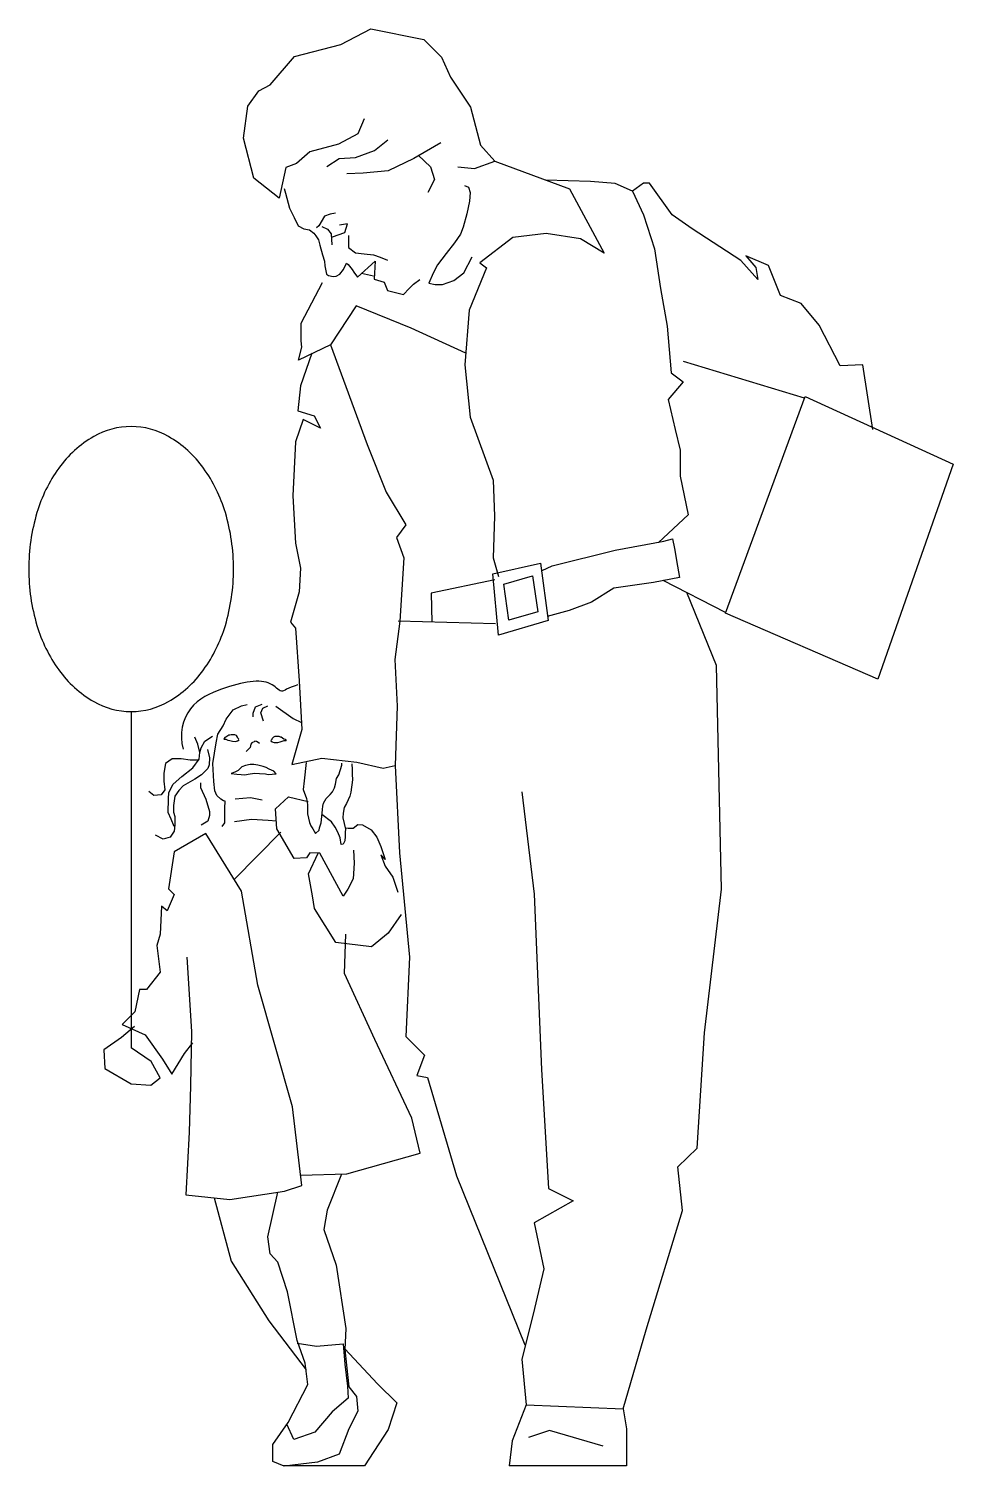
# Model space of a CAD drawing. Header units: millimetres. Extents: x -1531.01 to -1529.9, y 1859.76 to 1861.48.
import ezdxf

# ---------------------------------------------------------------- set-up
doc = ezdxf.new("R2010")
doc.units = ezdxf.units.MM
doc.header["$LTSCALE"] = 10
doc.layers.add('Humanos', color=2, linetype='Continuous')

msp = doc.modelspace()

# ---------------------------------------------------------------- linework, layer by layer
at = {"layer": 'Humanos'}
for p, q in [((-1530.5943, 1861.1825), (-1530.6088, 1861.1856)), ((-1530.1735, 1860.78), (-1530.248, 1860.8182)), ((-1530.8844, 1860.6615), (-1530.8844, 1860.2592)), ((-1530.6054, 1859.7594), (-1530.7025, 1859.7594)), ((-1530.292, 1859.7594), (-1530.4322, 1859.7594))]:
    msp.add_line(p, q, dxfattribs=at)
for points in [[(-1530.6056, 1861.3705), (-1530.6134, 1861.3527), (-1530.6365, 1861.3403), (-1530.6706, 1861.331), (-1530.6866, 1861.317), (-1530.6994, 1861.3123), (-1530.7075, 1861.2755), (-1530.7377, 1861.2995), (-1530.7501, 1861.3474), (-1530.7448, 1861.3856), (-1530.7315, 1861.4042), (-1530.7181, 1861.4113), (-1530.6888, 1861.445), (-1530.6337, 1861.4595), (-1530.5976, 1861.4783), (-1530.5344, 1861.4654), (-1530.5131, 1861.4441), (-1530.5024, 1861.4202), (-1530.4784, 1861.3846), (-1530.4663, 1861.3391), (-1530.4494, 1861.3199)], [(-1530.6505, 1861.3134), (-1530.6356, 1861.3231), (-1530.6159, 1861.3241), (-1530.5931, 1861.3325), (-1530.5775, 1861.3454)], [(-1530.5138, 1861.342), (-1530.5464, 1861.3231), (-1530.5769, 1861.3082), (-1530.6067, 1861.3055), (-1530.6264, 1861.3048)], [(-1530.541, 1861.3269), (-1530.5261, 1861.3132), (-1530.5217, 1861.298), (-1530.5294, 1861.2826)], [(-1530.4937, 1861.3132), (-1530.4738, 1861.311), (-1530.4494, 1861.3199), (-1530.3602, 1861.2867), (-1530.3187, 1861.2097), (-1530.3469, 1861.2269), (-1530.3879, 1861.2335), (-1530.4278, 1861.2285), (-1530.4671, 1861.1981), (-1530.4594, 1861.1925), (-1530.4799, 1861.1416), (-1530.4851, 1861.0763), (-1530.4787, 1861.0138), (-1530.4515, 1860.9385), (-1530.4499, 1860.8953), (-1530.4515, 1860.8456), (-1530.4451, 1860.8232)], [(-1530.7015, 1861.2872), (-1530.6998, 1861.2815), (-1530.6951, 1861.2637), (-1530.6895, 1861.2526), (-1530.6847, 1861.2426), (-1530.678, 1861.2389), (-1530.6712, 1861.2376), (-1530.6657, 1861.2338), (-1530.6633, 1861.2306), (-1530.6602, 1861.2257), (-1530.6585, 1861.2195), (-1530.6554, 1861.2078), (-1530.653, 1861.2004), (-1530.6525, 1861.1948), (-1530.6514, 1861.1886), (-1530.6507, 1861.1849), (-1530.6482, 1861.1831), (-1530.6429, 1861.1821), (-1530.6391, 1861.1823), (-1530.6347, 1861.1847), (-1530.6304, 1861.1903), (-1530.6266, 1861.1977), (-1530.6247, 1861.1964), (-1530.6198, 1861.1902), (-1530.6181, 1861.187), (-1530.6135, 1861.1813), (-1530.5926, 1861.2004), (-1530.5935, 1861.1789), (-1530.5817, 1861.175), (-1530.5776, 1861.1651), (-1530.5633, 1861.1618), (-1530.5584, 1861.1606), (-1530.5517, 1861.1674), (-1530.5467, 1861.1728), (-1530.5392, 1861.1783)], [(-1530.4856, 1861.2906), (-1530.4807, 1861.2888), (-1530.479, 1861.2826), (-1530.4796, 1861.2721), (-1530.483, 1861.2568), (-1530.4873, 1861.2408), (-1530.4906, 1861.2327), (-1530.4974, 1861.2224), (-1530.5074, 1861.2094), (-1530.5181, 1861.1959), (-1530.5231, 1861.1861), (-1530.5282, 1861.1738), (-1530.5208, 1861.1725), (-1530.5121, 1861.1724), (-1530.4985, 1861.1773), (-1530.4866, 1861.1865), (-1530.4766, 1861.2054)], [(-1530.2846, 1861.284), (-1530.3055, 1861.2933), (-1530.335, 1861.2956), (-1530.3884, 1861.2971)], [(-1529.9972, 1860.9991), (-1530.009, 1861.0762), (-1530.0364, 1861.075), (-1530.0613, 1861.1237), (-1530.0827, 1861.1498), (-1530.1076, 1861.1593), (-1530.1219, 1861.1949), (-1530.1492, 1861.2068), (-1530.1373, 1861.1926), (-1530.1349, 1861.1783), (-1530.1551, 1861.2009), (-1530.2133, 1861.2388), (-1530.2371, 1861.2555), (-1530.2644, 1861.2934), (-1530.2715, 1861.2934), (-1530.2846, 1861.284), (-1530.2715, 1861.2555), (-1530.2585, 1861.2151), (-1530.2513, 1861.1676), (-1530.243, 1861.1225), (-1530.2383, 1861.0667), (-1530.224, 1861.0561), (-1530.2418, 1861.0347), (-1530.2335, 1860.9991), (-1530.2276, 1860.9741), (-1530.2276, 1860.9433), (-1530.2181, 1860.897), (-1530.2537, 1860.8638)], [(-1530.6401, 1861.2575), (-1530.6463, 1861.2564), (-1530.6532, 1861.254), (-1530.66, 1861.2424), (-1530.6625, 1861.24)], [(-1530.6563, 1861.2417), (-1530.6497, 1861.2386), (-1530.6453, 1861.2329), (-1530.6442, 1861.22)], [(-1530.6436, 1861.2292), (-1530.6287, 1861.2347), (-1530.6255, 1861.2451), (-1530.6353, 1861.2434)], [(-1530.6244, 1861.231), (-1530.6244, 1861.2253), (-1530.6245, 1861.2167), (-1530.6159, 1861.2104), (-1530.6055, 1861.2091), (-1530.5944, 1861.2078), (-1530.5864, 1861.2052), (-1530.5778, 1861.2014)], [(-1530.484, 1861.0902), (-1530.5493, 1861.1202), (-1530.6153, 1861.147), (-1530.6459, 1861.1002), (-1530.6841, 1861.082), (-1530.6803, 1861.0973), (-1530.6812, 1861.1049), (-1530.6812, 1861.126), (-1530.6554, 1861.1747)], [(-1530.6459, 1861.1002), (-1530.602, 1860.9809), (-1530.5794, 1860.9238), (-1530.5558, 1860.885), (-1530.5668, 1860.8696), (-1530.558, 1860.8453), (-1530.563, 1860.7697)], [(-1530.6684, 1861.0902), (-1530.6818, 1861.0513), (-1530.6848, 1861.0214), (-1530.6654, 1861.0154), (-1530.6579, 1861.0005), (-1530.6788, 1861.0109), (-1530.6878, 1860.984), (-1530.6908, 1860.9197), (-1530.6878, 1860.8629), (-1530.6818, 1860.833), (-1530.6833, 1860.8046), (-1530.6938, 1860.7687), (-1530.6878, 1860.7612), (-1530.6833, 1860.6984), (-1530.6803, 1860.6401), (-1530.6923, 1860.5982), (-1530.6564, 1860.6057), (-1530.6145, 1860.6012), (-1530.5831, 1860.5938), (-1530.5685, 1860.5972)], [(-1530.0791, 1861.0363), (-1530.2237, 1861.0801)], [(-1530.1735, 1860.7794), (-1530.0783, 1861.0386)], [(-1530.0783, 1861.0386), (-1529.901, 1860.9575), (-1529.991, 1860.7005), (-1530.1735, 1860.7794)], [(-1530.3926, 1860.8302), (-1530.3807, 1860.8357), (-1530.3053, 1860.8547), (-1530.2472, 1860.8653), (-1530.2368, 1860.8682), (-1530.2344, 1860.8565), (-1530.2309, 1860.8355), (-1530.2286, 1860.8219), (-1530.2595, 1860.816), (-1530.307, 1860.8091), (-1530.3337, 1860.7926), (-1530.3603, 1860.7825), (-1530.3869, 1860.7753)], [(-1530.4494, 1860.8191), (-1530.5255, 1860.8031), (-1530.5248, 1860.7687)], [(-1530.417, 1860.5655), (-1530.4024, 1860.4432), (-1530.3937, 1860.2336), (-1530.385, 1860.091), (-1530.3558, 1860.0764), (-1530.4024, 1860.0502), (-1530.3908, 1859.9949), (-1530.4035, 1859.941), (-1530.417, 1859.8872), (-1530.4118, 1859.8322), (-1530.2958, 1859.8278), (-1530.2685, 1859.9222), (-1530.2248, 1860.0648), (-1530.2306, 1860.1172), (-1530.2072, 1860.1395), (-1530.1986, 1860.2773), (-1530.1782, 1860.449), (-1530.184, 1860.7168), (-1530.2198, 1860.8038)], [(-1530.563, 1860.7697), (-1530.569, 1860.7237), (-1530.5663, 1860.6681), (-1530.5685, 1860.5972), (-1530.5634, 1860.4925), (-1530.5513, 1860.3679), (-1530.5558, 1860.2728), (-1530.5336, 1860.2507), (-1530.5425, 1860.2264), (-1530.5298, 1860.2241), (-1530.4952, 1860.1064), (-1530.4133, 1859.9043)], [(-1530.4487, 1860.7666), (-1530.5651, 1860.7698)], [(-1530.6848, 1860.6935), (-1530.6893, 1860.6921), (-1530.6929, 1860.6907), (-1530.6959, 1860.6894), (-1530.6984, 1860.6882), (-1530.7003, 1860.6872), (-1530.702, 1860.6865), (-1530.7034, 1860.6861), (-1530.7047, 1860.6861), (-1530.7061, 1860.6865), (-1530.7075, 1860.6873), (-1530.7089, 1860.6883), (-1530.7104, 1860.6896), (-1530.7121, 1860.691), (-1530.7139, 1860.6924), (-1530.7158, 1860.6937), (-1530.718, 1860.6949), (-1530.7203, 1860.6959), (-1530.7228, 1860.6967), (-1530.7256, 1860.6973), (-1530.7285, 1860.6977), (-1530.7316, 1860.6979), (-1530.7349, 1860.6978), (-1530.7383, 1860.6976), (-1530.7419, 1860.6973), (-1530.7457, 1860.6967), (-1530.7497, 1860.696), (-1530.7537, 1860.6951), (-1530.758, 1860.694), (-1530.7624, 1860.6928), (-1530.7669, 1860.6914), (-1530.7716, 1860.6899), (-1530.7764, 1860.6882), (-1530.7813, 1860.6863), (-1530.7863, 1860.6843), (-1530.7913, 1860.682), (-1530.7962, 1860.6794), (-1530.8009, 1860.6765), (-1530.8054, 1860.6731), (-1530.8096, 1860.6693), (-1530.8134, 1860.6649), (-1530.8167, 1860.6601), (-1530.8195, 1860.6547), (-1530.8218, 1860.6489), (-1530.8234, 1860.6428), (-1530.8242, 1860.6364), (-1530.8243, 1860.6299), (-1530.8236, 1860.6232), (-1530.822, 1860.6165)], [(-1530.7756, 1860.5242), (-1530.7724, 1860.5284), (-1530.7722, 1860.5481), (-1530.7721, 1860.5525), (-1530.7721, 1860.5543), (-1530.774, 1860.555), (-1530.777, 1860.5568), (-1530.7819, 1860.5613), (-1530.7843, 1860.5668), (-1530.7855, 1860.5779), (-1530.7865, 1860.5996), (-1530.7826, 1860.6242), (-1530.7807, 1860.6346), (-1530.7744, 1860.6444), (-1530.7707, 1860.6524), (-1530.7624, 1860.6635), (-1530.7525, 1860.6683), (-1530.7456, 1860.67)], [(-1530.7384, 1860.6551), (-1530.7383, 1860.6595), (-1530.7358, 1860.6674), (-1530.7278, 1860.6705)], [(-1530.7261, 1860.6501), (-1530.7292, 1860.66), (-1530.7267, 1860.6656), (-1530.721, 1860.6685)], [(-1530.7114, 1860.6682), (-1530.6906, 1860.6533), (-1530.6808, 1860.6484)], [(-1530.8328, 1860.5241), (-1530.8365, 1860.5327), (-1530.8401, 1860.5409), (-1530.8399, 1860.5574), (-1530.8393, 1860.5648), (-1530.8343, 1860.5746), (-1530.8236, 1860.5839), (-1530.8107, 1860.5941), (-1530.8032, 1860.6046), (-1530.8024, 1860.6126), (-1530.8048, 1860.6225), (-1530.8084, 1860.6311)], [(-1530.8024, 1860.6126), (-1530.8006, 1860.6182), (-1530.7961, 1860.6261), (-1530.7869, 1860.6322)], [(-1530.7556, 1860.6285), (-1530.7567, 1860.6298), (-1530.7572, 1860.6311), (-1530.7585, 1860.6329), (-1530.7602, 1860.6337), (-1530.7622, 1860.6338), (-1530.7646, 1860.6339), (-1530.7664, 1860.6333), (-1530.7677, 1860.6334), (-1530.771, 1860.6311), (-1530.7722, 1860.6306), (-1530.7736, 1860.6287), (-1530.7711, 1860.6286), (-1530.7686, 1860.6275), (-1530.7662, 1860.6269), (-1530.7633, 1860.626), (-1530.7596, 1860.6259), (-1530.7572, 1860.6265), (-1530.7552, 1860.6276)], [(-1530.7171, 1860.6271), (-1530.7158, 1860.6284), (-1530.7153, 1860.6296), (-1530.7139, 1860.6314), (-1530.7122, 1860.6321), (-1530.7102, 1860.6321), (-1530.7078, 1860.6322), (-1530.706, 1860.6315), (-1530.7048, 1860.6315), (-1530.7016, 1860.629), (-1530.7003, 1860.6285), (-1530.6991, 1860.6266), (-1530.7016, 1860.6266), (-1530.7041, 1860.6256), (-1530.7066, 1860.625), (-1530.7095, 1860.6243), (-1530.7131, 1860.6243), (-1530.7155, 1860.625), (-1530.7174, 1860.6263)], [(-1530.7932, 1860.6162), (-1530.7908, 1860.6063), (-1530.7909, 1860.5977), (-1530.7927, 1860.5934), (-1530.8002, 1860.5861), (-1530.8083, 1860.5806), (-1530.822, 1860.5728), (-1530.8275, 1860.5672), (-1530.832, 1860.5605), (-1530.8338, 1860.5494), (-1530.8339, 1860.5413), (-1530.8322, 1860.5359), (-1530.8323, 1860.526), (-1530.8329, 1860.5186), (-1530.8379, 1860.5112), (-1530.846, 1860.5088), (-1530.8551, 1860.5139)], [(-1530.7308, 1860.6234), (-1530.7324, 1860.6244), (-1530.7345, 1860.6256), (-1530.7369, 1860.6262), (-1530.7365, 1860.6259), (-1530.7399, 1860.6243), (-1530.7412, 1860.6224), (-1530.7419, 1860.6185), (-1530.7467, 1860.614)], [(-1530.8037, 1860.6034), (-1530.8136, 1860.6035), (-1530.8247, 1860.6049), (-1530.8352, 1860.605), (-1530.8432, 1860.5994), (-1530.8453, 1860.5878), (-1530.8454, 1860.5784), (-1530.8442, 1860.568), (-1530.8485, 1860.5619), (-1530.8572, 1860.5613), (-1530.8633, 1860.5658)], [(-1530.6749, 1860.6007), (-1530.6774, 1860.5788), (-1530.6788, 1860.5682), (-1530.6746, 1860.5578), (-1530.6735, 1860.5504), (-1530.6736, 1860.5393), (-1530.6712, 1860.5287), (-1530.6693, 1860.525), (-1530.6669, 1860.5212), (-1530.6639, 1860.5157), (-1530.6595, 1860.5199), (-1530.6589, 1860.5224), (-1530.6569, 1860.5285), (-1530.6563, 1860.5359), (-1530.6556, 1860.5446), (-1530.655, 1860.5483), (-1530.6543, 1860.552), (-1530.6512, 1860.5576), (-1530.6462, 1860.5625), (-1530.6437, 1860.5654), (-1530.6412, 1860.5703), (-1530.6399, 1860.5747), (-1530.6386, 1860.5814), (-1530.6361, 1860.5858), (-1530.6323, 1860.5974), (-1530.6323, 1860.5999)], [(-1530.6204, 1860.5992), (-1530.62, 1860.5923), (-1530.6201, 1860.5869), (-1530.6195, 1860.58), (-1530.6215, 1860.5652), (-1530.6228, 1860.5603), (-1530.6266, 1860.5517), (-1530.6296, 1860.5468), (-1530.6309, 1860.5401), (-1530.631, 1860.5345), (-1530.6281, 1860.5209), (-1530.6282, 1860.5172), (-1530.6282, 1860.5122), (-1530.6288, 1860.5068), (-1530.6308, 1860.5031), (-1530.6332, 1860.5024), (-1530.6344, 1860.5105), (-1530.6373, 1860.5173), (-1530.6404, 1860.5235), (-1530.6446, 1860.5297), (-1530.6561, 1860.5386)], [(-1530.8015, 1860.5763), (-1530.8016, 1860.5706), (-1530.795, 1860.557), (-1530.7907, 1860.5422), (-1530.7908, 1860.5372), (-1530.7928, 1860.5305), (-1530.8008, 1860.5257)], [(-1530.7277, 1860.5558), (-1530.7418, 1860.5584), (-1530.7598, 1860.5567)], [(-1530.6183, 1860.496), (-1530.6176, 1860.4802), (-1530.6187, 1860.4615), (-1530.625, 1860.4492), (-1530.6306, 1860.4407), (-1530.6585, 1860.4921), (-1530.6705, 1860.4925), (-1530.6747, 1860.4865), (-1530.6895, 1860.4858), (-1530.71, 1860.5214), (-1530.7118, 1860.5454), (-1530.6962, 1860.5594), (-1530.6727, 1860.5539)], [(-1530.7106, 1860.5303), (-1530.7205, 1860.5311), (-1530.7403, 1860.5325), (-1530.7607, 1860.5295)], [(-1530.795, 1860.5159), (-1530.8329, 1860.4939), (-1530.8398, 1860.4496), (-1530.8329, 1860.4427), (-1530.8412, 1860.4232), (-1530.8481, 1860.4288), (-1530.8495, 1860.3955), (-1530.8537, 1860.3817), (-1530.8495, 1860.3498), (-1530.8662, 1860.329), (-1530.8745, 1860.329), (-1530.88, 1860.3026), (-1530.8953, 1860.2874), (-1530.8676, 1860.2749), (-1530.8468, 1860.2458), (-1530.8357, 1860.2278), (-1530.8204, 1860.2527), (-1530.8107, 1860.2652)], [(-1530.8176, 1860.3678), (-1530.8121, 1860.2791), (-1530.8135, 1860.2139), (-1530.8148, 1860.1585), (-1530.819, 1860.0836), (-1530.7663, 1860.0781), (-1530.7011, 1860.0878), (-1530.6803, 1860.0947), (-1530.6914, 1860.189), (-1530.733, 1860.3345), (-1530.7524, 1860.4468), (-1530.795, 1860.5159)], [(-1530.7053, 1860.5175), (-1530.761, 1860.4607)], [(-1530.6285, 1860.5227), (-1530.6249, 1860.5221), (-1530.6188, 1860.522), (-1530.6133, 1860.5264), (-1530.6076, 1860.5263), (-1530.5973, 1860.52), (-1530.5905, 1860.5113), (-1530.5857, 1860.5002), (-1530.5804, 1860.4846), (-1530.5858, 1860.4903), (-1530.5804, 1860.4767), (-1530.5712, 1860.4636), (-1530.5652, 1860.4457)], [(-1530.5613, 1860.4189), (-1530.5769, 1860.3965), (-1530.5967, 1860.3803), (-1530.6395, 1860.3855), (-1530.665, 1860.4262), (-1530.6676, 1860.4413), (-1530.6723, 1860.4673), (-1530.6607, 1860.4922)], [(-1530.6818, 1860.1072), (-1530.6262, 1860.1086), (-1530.5388, 1860.1335), (-1530.5485, 1860.1751), (-1530.5929, 1860.2694), (-1530.629, 1860.3484), (-1530.6276, 1860.3955)], [(-1530.8804, 1860.2849), (-1530.8958, 1860.2717), (-1530.917, 1860.2569), (-1530.9158, 1860.2346), (-1530.8844, 1860.2163), (-1530.861, 1860.2146), (-1530.8495, 1860.2237), (-1530.8604, 1860.2432), (-1530.8844, 1860.2592)], [(-1530.6329, 1860.1084), (-1530.65, 1860.0653), (-1530.6538, 1860.042), (-1530.6393, 1859.9994), (-1530.6276, 1859.9238), (-1530.6286, 1859.8985), (-1530.6238, 1859.8539), (-1530.615, 1859.8423), (-1530.6131, 1859.8249), (-1530.6238, 1859.8035), (-1530.6354, 1859.7735), (-1530.6616, 1859.7638), (-1530.7014, 1859.7589), (-1530.7149, 1859.7648), (-1530.7149, 1859.7851), (-1530.6965, 1859.8113), (-1530.6732, 1859.8569), (-1530.6761, 1859.8821), (-1530.6858, 1859.9092), (-1530.6975, 1859.9674), (-1530.7091, 1860.0032), (-1530.7179, 1860.0129), (-1530.7208, 1860.0333), (-1530.7091, 1860.0866)], [(-1530.785, 1860.0801), (-1530.7648, 1860.0043), (-1530.7197, 1859.9329), (-1530.6752, 1859.8743)], [(-1530.6858, 1859.9063), (-1530.6626, 1859.9024), (-1530.6306, 1859.9053), (-1530.6286, 1859.8811), (-1530.6257, 1859.8549), (-1530.6247, 1859.8404), (-1530.6441, 1859.8239), (-1530.6645, 1859.7997), (-1530.6897, 1859.7909), (-1530.6981, 1859.8091)], [(-1530.6286, 1859.8995), (-1530.5897, 1859.8576), (-1530.5667, 1859.8346), (-1530.5768, 1859.8029), (-1530.6054, 1859.7594)], [(-1530.4118, 1859.8322), (-1530.4285, 1859.7892), (-1530.4322, 1859.7594)], [(-1530.2958, 1859.8278), (-1530.292, 1859.8038), (-1530.292, 1859.7594)], [(-1530.3198, 1859.783), (-1530.3841, 1859.8017), (-1530.4091, 1859.7934)]]:
    msp.add_lwpolyline(points, dxfattribs=at)
msp.add_lwpolyline([(-1530.8844, 1861.0025, 0.131511), (-1530.929, 1860.9906, 0.106604), (-1530.971, 1860.9526, 0.083627), (-1530.9971, 1860.8995, 0.072429), (-1531.0069, 1860.832, 0.072429), (-1530.9971, 1860.7646, 0.083627), (-1530.971, 1860.7115, 0.106604), (-1530.929, 1860.6735, 0.131511), (-1530.8844, 1860.6615, 0.131511), (-1530.8398, 1860.6735, 0.106604), (-1530.7978, 1860.7115, 0.083627), (-1530.7717, 1860.7646, 0.072429), (-1530.7619, 1860.832, 0.072429), (-1530.7717, 1860.8995, 0.083627), (-1530.7978, 1860.9526, 0.106604), (-1530.8398, 1860.9906, 0.131511)], format="xyb", close=True, dxfattribs=at)
for points in [[(-1530.4451, 1860.753), (-1530.4518, 1860.8265), (-1530.3948, 1860.8389), (-1530.3857, 1860.7704)], [(-1530.398, 1860.7809), (-1530.4326, 1860.7708), (-1530.4384, 1860.814), (-1530.4044, 1860.8241)], [(-1530.711, 1860.587), (-1530.7139, 1860.5902), (-1530.7193, 1860.5925), (-1530.7229, 1860.5945), (-1530.7266, 1860.5958), (-1530.7328, 1860.5976), (-1530.7377, 1860.5984), (-1530.7419, 1860.5984), (-1530.7476, 1860.5972), (-1530.752, 1860.5953), (-1530.7563, 1860.5912), (-1530.7605, 1860.5892), (-1530.7648, 1860.5875), (-1530.758, 1860.5867), (-1530.7529, 1860.5863), (-1530.7489, 1860.5861), (-1530.742, 1860.5873), (-1530.7366, 1860.5878), (-1530.7309, 1860.5877), (-1530.7235, 1860.5871), (-1530.7206, 1860.5864)]]:
    msp.add_lwpolyline(points, close=True, dxfattribs=at)

doc.saveas('drawing.dxf')
